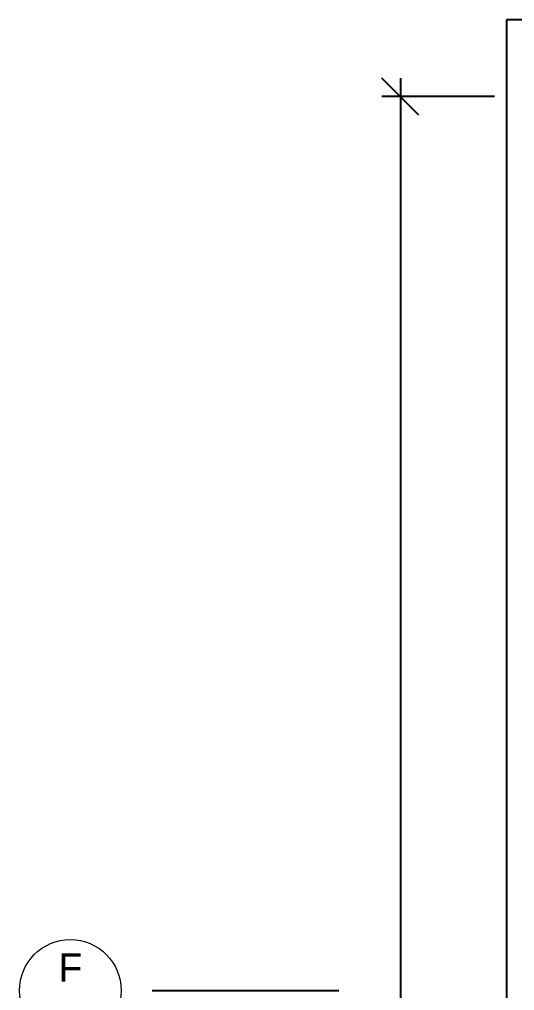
# Model space of a CAD drawing. Header units: millimetres. Extents: x 3258 to 5904, y 891 to 1994.
# Drawn here: x 3261.3 to 3309.5, y 1855.4 to 1949.8 of the extents above; entities that cross this region are included whole.
import ezdxf
from ezdxf.enums import TextEntityAlignment as Align

# ---------------------------------------------------------------- set-up
doc = ezdxf.new("R2010")
doc.units = ezdxf.units.MM
doc.header["$LTSCALE"] = 0.5
for name, color, linetype in [('22££arredo', 250, 'Continuous'), ('22££sez par', 102, 'Continuous'), ('SIMBOLI', 201, 'Continuous')]:
    doc.layers.add(name, color=color, linetype=linetype)
doc.layers.add('A-ANNO-SYMB', color=202, linetype='Continuous', lineweight=18)
doc.styles.add('ARIAL', font='arial.ttf')
doc.styles.get("Standard").update_dxf_attribs({"font": 'arial.ttf'})
doc.dimstyles.new('TICK_36', dxfattribs={"dimtxt": 3.6, "dimasz": 3.6, "dimexe": 1.8, "dimexo": 1.2, "dimgap": 1.8, "dimtad": 0, "dimdec": 0, "dimzin": 0, "dimdsep": 46, "dimtxsty": 'ARIAL', "dimblk": 'OBLIQUE', "dimcen": 1.8, "dimdle": 1.8, "dimclrd": 201, "dimclre": 201, "dimclrt": 201, "dimadec": 0, "dimazin": 0, "dimtfac": 1, "dimtdec": 0, "dimtmove": 1, "dimatfit": 3, "dimldrblk": 'OPEN90', "dimfxl": 1, "dimtfill": 1, "dimtolj": 1, "dimtzin": 0, "dimarcsym": 0})

# ---------------------------------------------------------------- blocks, each defined once
blk = doc.blocks.new('_Oblique')
at = {"color": 0, "linetype": 'ByBlock', "lineweight": -2}
blk.add_line((-0.5, -0.5), (0.5, 0.5), dxfattribs=at)
blk = doc.blocks.new('*D32')
at = {"layer": '22££arredo', "color": 201, "lineweight": -2, "transparency": 16777216}
for p, q in [((3298.35, 1944.135), (3298.35, 1812.124)), ((3307.513, 1942.335), (3296.55, 1942.335)), ((3298.35, 1668.535), (3298.35, 1800.546)), ((3307.513, 1670.335), (3296.55, 1670.335))]:
    blk.add_line(p, q, dxfattribs=at)
at = {"layer": '22££arredo', "color": 201, "lineweight": -2, "transparency": 16777216, "xscale": 3.6, "yscale": 3.6, "zscale": 3.6}
for p, rotation in [((3298.35, 1942.335), 90), ((3298.35, 1670.335), 270)]:
    blk.add_blockref('_Oblique', p, dxfattribs=dict(at, rotation=rotation))
at = {"layer": '22££arredo', "color": 201, "transparency": 16777216, "insert": (3298.35, 1806.335), "char_height": 3.6, "attachment_point": 5, "rotation": 90, "style": 'ARIAL', "bg_fill": 3, "box_fill_scale": 1.1, "bg_fill_color": 256, "bg_fill_true_color": 13158600, "bg_fill_transparency": 0}
blk.add_mtext('\\A1;272', dxfattribs=at)
blk = doc.blocks.new('_Open90')
at = {"color": 0, "linetype": 'ByBlock', "lineweight": -2}
for p, q in [((-0.5, 0.5), (0, 0)), ((0, 0), (-1, 0)), ((0, 0), (-0.5, -0.5))]:
    blk.add_line(p, q, dxfattribs=at)

msp = doc.modelspace()

# ---------------------------------------------------------------- linework, layer by layer
at = {"layer": '22££sez par'}
for p, q in [((3308.713, 1654.835), (3308.713, 1949.835)), ((3308.713, 1949.835), (3322.713, 1949.835))]:
    msp.add_line(p, q, dxfattribs=at)
at = {"layer": 'A-ANNO-SYMB', "linetype": 'Continuous', "lineweight": 20}
msp.add_circle((3266.227, 1855.42), 4.953, dxfattribs=at)
at = {"layer": 'SIMBOLI'}
msp.add_line((3274.181, 1855.42), (3292.369, 1855.42), dxfattribs=at)

# ---------------------------------------------------------------- texts
at = {"layer": 'SIMBOLI', "linetype": 'Continuous', "lineweight": 20}
msp.add_attdef('F', text='A301', height=2.7361, dxfattribs=at).set_placement((3266.227, 1859.028), align=Align.TOP_CENTER)

# ---------------------------------------------------------------- next in the draw order: dimensions: what is measured, and where the dimension line sits
at = {"layer": '22££arredo'}
dim = msp.add_linear_dim(base=(3298.35, 1670.335), p1=(3308.713, 1942.335), p2=(3308.713, 1670.335), angle=90, dimstyle='TICK_36', dxfattribs=at)
dim.commit()
dim.dimension.update_dxf_attribs({"geometry": '*D32', "text_midpoint": (3298.35, 1806.335)})

doc.saveas('drawing.dxf')
